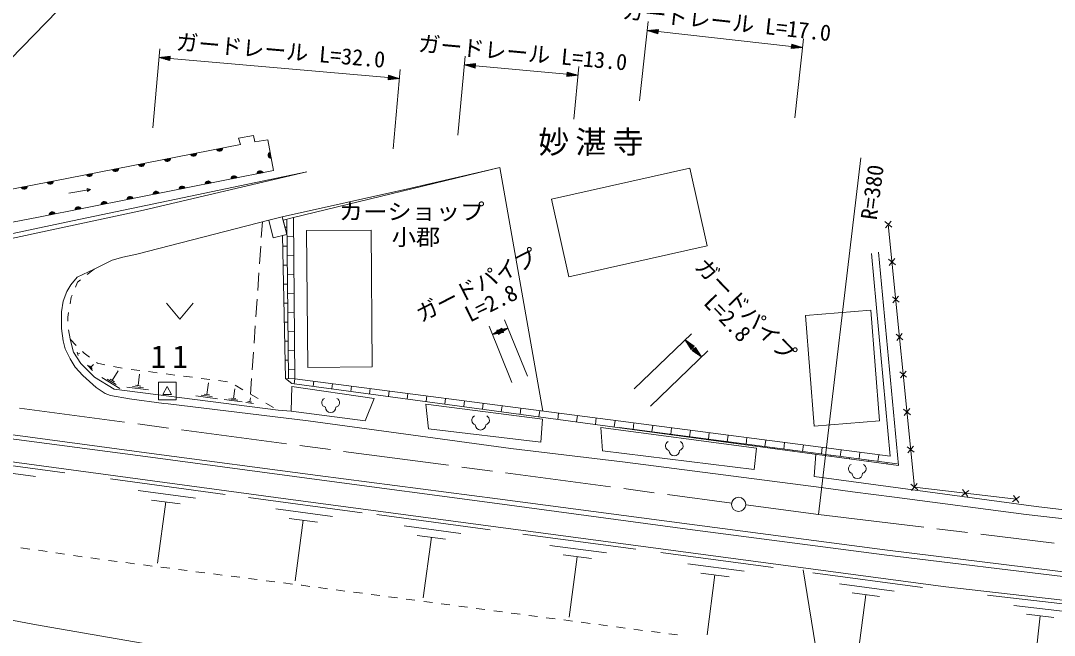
# Model space of a CAD drawing. Units: millimetres, scale not verified. Extents: x 40000 to 680000, y 20000 to 380000.
# Drawn here: x 189096 to 306121, y 251692 to 321226 of the extents above; entities that cross this region are included whole.
import ezdxf
from ezdxf.enums import TextEntityAlignment as Align

# ---------------------------------------------------------------- set-up
doc = ezdxf.new("R2010")
doc.units = ezdxf.units.MM
doc.header["$LTSCALE"] = 1000
doc.linetypes.add('CHAIN', pattern=[18.5, 12, -1.5, 3.5, -1.5])
for name, color, linetype, lineweight in [('M-BGD', 7, 'Continuous', 13), ('M-BMK', 2, 'CHAIN', 13), ('M-BMK-OTRS', 5, 'Continuous', 13), ('M-BMK-SRVR', 3, 'Continuous', 13), ('M-STR-HTXT', 7, 'Continuous', 13), ('M-STR-STRC', 7, 'Continuous', 13)]:
    doc.layers.add(name, color=color, linetype=linetype, lineweight=lineweight)
doc.layers.add('M-BMK-HTXT', color=7, linetype='Continuous')
doc.styles.add('ＭＳ ゴシック', font='')
doc.styles.get('ＭＳ ゴシック').set_extended_font_data('MS Gothic')

msp = doc.modelspace()

# ---------------------------------------------------------------- linework, layer by layer
at = {"layer": 'M-BGD'}
for p, q in [((217073, 307758), (217712, 304260)), ((243338, 304627), (248219, 277066)), ((194555, 301697), (197016, 302135)), ((196614, 302254), (197016, 302135)), ((196680, 301885), (196614, 302254)), ((197016, 302135), (196680, 301885)), ((216456, 298455), (216336, 296697)), ((219241, 298752), (219399, 280731)), ((219990, 298945), (220149, 280719)), ((286941, 298490), (287715, 297856)), ((287011, 297786), (287645, 298560)), ((219249, 297864), (219004, 297862)), ((220008, 296795), (219258, 296789)), ((216268, 295699), (216132, 293704)), ((219268, 295714), (218764, 295709)), ((286201, 295030), (288473, 270918)), ((220027, 294645), (219277, 294639)), ((287550, 271948), (285437, 294870)), ((287362, 294246), (288136, 293612)), ((287432, 293542), (288066, 294316)), ((197427, 293130), (196639, 292515)), ((216064, 292706), (215928, 290711)), ((219287, 293564), (218810, 293560)), ((195540, 291656), (195307, 291097)), ((195851, 291899), (195540, 291656)), ((219306, 291414), (218856, 291410)), ((220046, 292495), (219296, 292489)), ((220065, 290346), (219315, 290339)), ((194830, 289952), (194694, 289205)), ((194922, 290174), (194830, 289952)), ((205617, 289254), (207117, 287454)), ((207117, 287454), (208617, 289254)), ((215860, 289713), (215724, 287718)), ((219324, 289264), (218902, 289260)), ((287783, 290003), (288557, 289369)), ((287853, 289299), (288487, 290072)), ((194516, 288221), (194421, 287697)), ((220084, 288196), (219334, 288189)), ((194421, 287697), (194452, 287230)), ((215656, 286720), (215520, 284725)), ((219343, 287114), (218948, 287111)), ((194525, 286233), (194681, 285246)), ((220103, 286046), (219353, 286039)), ((288204, 285759), (288978, 285125)), ((288274, 285055), (288908, 285829)), ((194688, 285202), (195395, 284495)), ((219362, 284964), (218994, 284961)), ((195594, 283356), (195495, 283728)), ((195544, 283542), (195792, 283608)), ((196102, 283788), (196268, 283622)), ((196268, 283622), (196882, 283165)), ((215452, 283727), (215315, 281732)), ((220122, 283896), (219372, 283889)), ((197245, 281663), (196677, 282237)), ((197179, 281882), (196895, 282169)), ((197037, 282026), (197344, 282329)), ((197684, 282568), (197795, 282486)), ((197795, 282486), (198639, 282309)), ((199617, 282105), (200596, 281901)), ((219381, 282814), (219040, 282811)), ((199472, 280513), (200135, 281611)), ((201588, 281774), (202580, 281647)), ((202396, 279936), (202563, 281246)), ((203572, 281520), (204564, 281393)), ((205556, 281267), (206548, 281140)), ((207540, 281013), (208532, 280887)), ((220140, 281746), (219390, 281739)), ((288626, 281515), (289399, 280881)), ((288695, 280812), (289329, 281585)), ((200336, 279617), (198276, 280859)), ((199904, 280065), (198874, 280686)), ((199729, 280357), (199214, 280668)), ((203582, 279451), (201126, 279765)), ((202989, 279694), (201761, 279851)), ((202703, 279897), (202089, 279975)), ((209524, 280760), (210516, 280633)), ((210183, 278941), (210350, 280251)), ((211508, 280506), (212500, 280380)), ((213398, 279978), (214264, 279476)), ((215247, 280734), (215127, 278976)), ((220149, 280719), (220075, 280151)), ((220149, 280719), (287550, 271948)), ((222281, 280442), (222206, 279863)), ((224413, 280164), (224337, 279576)), ((226545, 279887), (226468, 279288)), ((211369, 278457), (208913, 278770)), ((210776, 278699), (209548, 278856)), ((210490, 278902), (209876, 278980)), ((213458, 278466), (212949, 278531)), ((213204, 278498), (213343, 279584)), ((215040, 278105), (215099, 278566)), ((215129, 278975), (215994, 278474)), ((228677, 279609), (228598, 279000)), ((230809, 279332), (230729, 278713)), ((232942, 279054), (232860, 278425)), ((235074, 278777), (234990, 278137)), ((214187, 278097), (212151, 278357)), ((213695, 278297), (212677, 278428)), ((215458, 277934), (214593, 278045)), ((215257, 278077), (214824, 278132)), ((216859, 277972), (217724, 277471)), ((237206, 278499), (237121, 277850)), ((239338, 278222), (239252, 277562)), ((241470, 277944), (241382, 277275)), ((243602, 277667), (243513, 276987)), ((245734, 277390), (245644, 276699)), ((219705, 277044), (218232, 277177)), ((247866, 277112), (247775, 276412)), ((249998, 276835), (249905, 276124)), ((252130, 276557), (252036, 275836)), ((254262, 276280), (254167, 275549)), ((289047, 277272), (289820, 276638)), ((289116, 276568), (289750, 277342)), ((256394, 276002), (256297, 275261)), ((256864, 275185), (288318, 271091)), ((257363, 275120), (257363, 275117)), ((258526, 275725), (258429, 274981)), ((260658, 275447), (260561, 274704)), ((262790, 275170), (262693, 274426)), ((259495, 274842), (259493, 274830)), ((261627, 274565), (261624, 274542)), ((263759, 274287), (263755, 274255)), ((264922, 274892), (264825, 274149)), ((265891, 274010), (265885, 273967)), ((267054, 274615), (266957, 273871)), ((269186, 274338), (269089, 273594)), ((271318, 274060), (271221, 273316)), ((268023, 273733), (268016, 273679)), ((270155, 273455), (270147, 273392)), ((272287, 273178), (272278, 273104)), ((273450, 273783), (273353, 273039)), ((274419, 272900), (274408, 272816)), ((275582, 273505), (275485, 272761)), ((277714, 273228), (277617, 272484)), ((279846, 272950), (279749, 272207)), ((281978, 272673), (281881, 271929)), ((289468, 273028), (290241, 272394)), ((289537, 272324), (290171, 273098)), ((181263, 271818), (194113, 270084)), ((276551, 272623), (276539, 272529)), ((278683, 272345), (278670, 272241)), ((280815, 272068), (280800, 271954)), ((282947, 271790), (282931, 271666)), ((284110, 272395), (284013, 271652)), ((285079, 271513), (285062, 271378)), ((286242, 272118), (286145, 271374)), ((184360, 270528), (190785, 269661)), ((287211, 271235), (287192, 271091)), ((288282, 271131), (288277, 271097)), ((199277, 269387), (212265, 267635)), ((202407, 268083), (208901, 267207)), ((289889, 268784), (290662, 268151)), ((289959, 268081), (290592, 268854)), ((295640, 267475), (296425, 268093)), ((296342, 267391), (295723, 268177)), ((203914, 266998), (207161, 266560)), ((214892, 267272), (227743, 265562)), ((301397, 266791), (302183, 267410)), ((302099, 266708), (301481, 267493)), ((205537, 266779), (204602, 259852)), ((217991, 265988), (224416, 265133)), ((219483, 264917), (222696, 264490)), ((221090, 264704), (220178, 257850)), ((229404, 265341), (242235, 263634)), ((232498, 264059), (238914, 263206)), ((233988, 262990), (237196, 262563)), ((235592, 262777), (234681, 255933)), ((245932, 263142), (258747, 261437)), ((190117, 261456), (189128, 261601)), ((192096, 261167), (191107, 261312)), ((194075, 260878), (193086, 261023)), ((249022, 261862), (255429, 261009)), ((261581, 261060), (274277, 259371)), ((196054, 260589), (195065, 260734)), ((198033, 260300), (197044, 260445)), ((200016, 260039), (199024, 260166)), ((202000, 259784), (201008, 259911)), ((250510, 260794), (253714, 260368)), ((252112, 260581), (251203, 253746)), ((203983, 259529), (202992, 259656)), ((205967, 259274), (204975, 259401)), ((207951, 259019), (206959, 259146)), ((209935, 258764), (208943, 258891)), ((211918, 258509), (210926, 258636)), ((264642, 259792), (270991, 258947)), ((266117, 258734), (269291, 258312)), ((278791, 258771), (291206, 257119)), ((213902, 258254), (212910, 258381)), ((215886, 257999), (214894, 258126)), ((217869, 257744), (216877, 257871)), ((219853, 257489), (218861, 257616)), ((267704, 258523), (266803, 251751)), ((281784, 257530), (287992, 256704)), ((220928, 257350), (220845, 257361)), ((221836, 257230), (220928, 257350)), ((223819, 256968), (222827, 257099)), ((225802, 256705), (224810, 256836)), ((227784, 256443), (226793, 256574)), ((229767, 256180), (228776, 256312)), ((283226, 256496), (286330, 256083)), ((284778, 256289), (283897, 249668)), ((231750, 255918), (230758, 256049)), ((233732, 255655), (232741, 255787)), ((235715, 255393), (234724, 255524)), ((237698, 255131), (236706, 255262)), ((298541, 256235), (310864, 254834)), ((239680, 254868), (238689, 254999)), ((241663, 254606), (240672, 254737)), ((243646, 254343), (242655, 254474)), ((245629, 254081), (244637, 254212)), ((247611, 253818), (246620, 253950)), ((301528, 255063), (307690, 254363)), ((302975, 254066), (306056, 253716)), ((249594, 253556), (248603, 253687)), ((251577, 253293), (250585, 253425)), ((253559, 253031), (252568, 253162)), ((255542, 252769), (254551, 252900)), ((304516, 253891), (303768, 247319)), ((257525, 252506), (256534, 252637)), ((259508, 252244), (258516, 252375)), ((261492, 251996), (260499, 252117)), ((263477, 251754), (262485, 251875))]:
    msp.add_line(p, q, dxfattribs=at)
for points in [[(154558, 275825), (219366, 267080), (293833, 257173), (321319, 254048), (336376, 252858), (350509, 252432), (365105, 252521), (384991, 253497), (403883, 255415), (425900, 258771), (442164, 262127), (462921, 267666), (481653, 273437), (498840, 280255), (516596, 288068), (534174, 297016), (548343, 304829), (560310, 311966)], [(163924, 294349), (166816, 298045), (194523, 303425), (213966, 307207), (213771, 307935), (215440, 308237), (215617, 307527), (217073, 307758)], [(218711, 299025), (232916, 302212), (243338, 304627), (219990, 298945), (218808, 298641)], [(203011, 299785), (221499, 304113), (194945, 298565), (166660, 292572), (162408, 292474), (160934, 292821), (160384, 293282), (159638, 294494), (158950, 296223)], [(217712, 304260), (191132, 298995), (168139, 294583), (166660, 292572)], [(157409, 295937), (158395, 293554), (158819, 292707), (159073, 292368), (159496, 292114), (160348, 291833), (161782, 291606), (165666, 291833), (177107, 294231), (203011, 299785)], [(197427, 293130), (199459, 294146), (200644, 294485), (202253, 294824), (217193, 298643)], [(220149, 280719), (219084, 280737), (218739, 296908), (219214, 297027), (218808, 298641)], [(301790, 267100), (290275, 268468), (287328, 298173)], [(70562, 292917), (75518, 291585), (84605, 289424), (94081, 287423), (104763, 285374), (114072, 283815), (147516, 279378), (156523, 278154), (165127, 276950), (203788, 271834), (222631, 269335), (243025, 266611), (264583, 263694), (286851, 260804), (308637, 258154)], [(218232, 277177), (199677, 279547), (197440, 280897), (195913, 282441), (195078, 283737), (194688, 285202)], [(288473, 270918), (219812, 280186), (219084, 280737)], [(279134, 272179), (278938, 269657), (304063, 266266), (310703, 265485), (323310, 264277), (342770, 262910), (351754, 262608), (362408, 262573), (366660, 262662)], [(168108, 256965), (169063, 256808), (173381, 255962), (183118, 254353), (190653, 252914), (219609, 247918), (247634, 243262), (265414, 240468)]]:
    msp.add_lwpolyline(points, dxfattribs=at)
for points in [[(251151, 292260), (266811, 295740), (264858, 304531), (249197, 301051)], [(217193, 298643), (218711, 299025), (219214, 297027), (217695, 296645)], [(221463, 297480), (221588, 281997), (228885, 282056), (228761, 297539)], [(285348, 288460), (286343, 275960), (278937, 275371), (277943, 287871)], [(219794, 279831), (229116, 278500), (228104, 275943), (219705, 277044)], [(234958, 277843), (248168, 276138), (247973, 273528), (235277, 275037)], [(254791, 275215), (272404, 272853), (272120, 270438), (254986, 272569)]]:
    msp.add_lwpolyline(points, close=True, dxfattribs=at)
for centre, radius, start, end in [((211596, 306801), 354, 199.80515, 2.21033), ((211596, 306801), 283, 202.02919, 359.98629), ((211596, 306801), 212, 205.77552, 356.23997), ((211596, 306801), 142, 213.48725, 348.52824), ((211596, 306801), 100, 223.80491, 338.21057), ((205707, 305656), 354, 199.80515, 2.21033), ((205707, 305656), 283, 202.02919, 359.98629), ((205707, 305656), 212, 205.77552, 356.23997), ((205707, 305656), 142, 213.48725, 348.52824), ((205707, 305656), 100, 223.80491, 338.21057), ((208652, 306229), 354, 199.80515, 2.21033), ((208652, 306229), 283, 202.02919, 359.98629), ((208652, 306229), 212, 205.77552, 356.23997), ((208652, 306229), 142, 213.48725, 348.52824), ((208652, 306229), 100, 223.80491, 338.21057), ((217446, 306018), 354, 109.15344, 271.55862), ((217446, 306018), 283, 111.37748, 269.33458), ((217446, 306018), 212, 115.1238, 265.58825), ((217446, 306018), 142, 122.83553, 257.87652), ((217446, 306018), 100, 133.15319, 247.55886), ((199817, 304510), 354, 199.80515, 2.21033), ((199817, 304510), 283, 202.02919, 359.98629), ((199817, 304510), 212, 205.77552, 356.23997), ((199817, 304510), 142, 213.48725, 348.52824), ((199817, 304510), 100, 223.80491, 338.21057), ((202762, 305083), 354, 199.80515, 2.21033), ((202762, 305083), 283, 202.02919, 359.98629), ((202762, 305083), 212, 205.77552, 356.23997), ((202762, 305083), 142, 213.48725, 348.52824), ((202762, 305083), 100, 223.80491, 338.21057), ((196872, 303937), 354, 199.80515, 2.21033), ((196872, 303937), 283, 202.02919, 359.98629), ((196872, 303937), 212, 205.77552, 356.23997), ((196872, 303937), 142, 213.48725, 348.52824), ((196872, 303937), 100, 223.80491, 338.21057), ((213261, 303323), 354, 20.00058, 182.40576), ((213261, 303323), 283, 22.22462, 180.18172), ((213261, 303323), 212, 25.97094, 176.43539), ((213261, 303323), 142, 33.68267, 168.72366), ((213261, 303323), 100, 44.00034, 158.406), ((216204, 303906), 354, 20.00058, 182.40576), ((216204, 303906), 283, 22.22462, 180.18172), ((216204, 303906), 212, 25.97094, 176.43539), ((216204, 303906), 142, 33.68267, 168.72366), ((216204, 303906), 100, 44.00034, 158.406), ((189494, 302504), 354, 199.78572, 2.1909), ((189494, 302504), 283, 202.00976, 359.96686), ((189494, 302504), 212, 205.75608, 356.22053), ((189494, 302504), 142, 213.46781, 348.5088), ((189494, 302504), 100, 223.78548, 338.19114), ((192439, 303076), 354, 199.78572, 2.1909), ((192439, 303076), 283, 202.00976, 359.96686), ((192439, 303076), 212, 205.75608, 356.22053), ((192439, 303076), 142, 213.46781, 348.5088), ((192439, 303076), 100, 223.78548, 338.19114), ((204433, 301574), 354, 20.00058, 182.40576), ((207376, 302157), 354, 20.00058, 182.40576), ((207376, 302157), 283, 22.22462, 180.18172), ((207376, 302157), 212, 25.97094, 176.43539), ((207376, 302157), 142, 33.68267, 168.72366), ((207376, 302157), 100, 44.00034, 158.406), ((210318, 302740), 354, 20.00058, 182.40576), ((210318, 302740), 283, 22.22462, 180.18172), ((210318, 302740), 212, 25.97094, 176.43539), ((210318, 302740), 142, 33.68267, 168.72366), ((210318, 302740), 100, 44.00034, 158.406), ((198547, 300409), 354, 20.00058, 182.40576), ((201490, 300991), 354, 20.00058, 182.40576), ((201490, 300991), 283, 22.22462, 180.18172), ((201490, 300991), 212, 25.97094, 176.43539), ((201490, 300991), 142, 33.68267, 168.72366), ((201490, 300991), 100, 44.00034, 158.406), ((204433, 301574), 283, 22.22462, 180.18172), ((204433, 301574), 212, 25.97094, 176.43539), ((204433, 301574), 142, 33.68267, 168.72366), ((204433, 301574), 100, 44.00034, 158.406), ((192661, 299243), 354, 20.00058, 182.40576), ((195604, 299826), 354, 20.00058, 182.40576), ((195604, 299826), 283, 22.22462, 180.18172), ((195604, 299826), 212, 25.97094, 176.43539), ((195604, 299826), 142, 33.68267, 168.72366), ((195604, 299826), 100, 44.00034, 158.406), ((198547, 300409), 283, 22.22462, 180.18172), ((198547, 300409), 212, 25.97094, 176.43539), ((198547, 300409), 142, 33.68267, 168.72366), ((198547, 300409), 100, 44.00034, 158.406), ((192661, 299243), 283, 22.22462, 180.18172), ((192661, 299243), 212, 25.97094, 176.43539), ((192661, 299243), 142, 33.68267, 168.72366), ((192661, 299243), 100, 44.00034, 158.406), ((223725, 278019), 536, 116.08703, 255.33416), ((224189, 277501), 600, 180, 360), ((224653, 278019), 536, 284.66584, 63.91297), ((240699, 276030), 536, 116.08703, 255.33416), ((241628, 276030), 536, 284.66584, 63.91297), ((241163, 275512), 600, 180, 360), ((262627, 273119), 536, 116.08703, 255.33416), ((263556, 273119), 536, 284.66584, 63.91297), ((263091, 272600), 600, 180, 360), ((283348, 270544), 536, 116.08703, 255.33416), ((284277, 270544), 536, 284.66584, 63.91297), ((283812, 270025), 600, 180, 360)]:
    msp.add_arc(centre, radius, start, end, dxfattribs=at)
at = {"layer": 'M-BMK'}
for p, q in [((170630, 279825), (269594, 266657)), ((271177, 266447), (279417, 265354)), ((279417, 265354), (306121, 262127))]:
    msp.add_line(p, q, dxfattribs=at)
at = {"layer": 'M-BMK-OTRS'}
for points in [[(70694, 293402), (75752, 292094), (84757, 289959), (94123, 287939), (104805, 285891), (114283, 284213), (147557, 279895), (156565, 278671), (165169, 277467), (203906, 272270), (222742, 269762), (243066, 267128), (264821, 264259), (286919, 261380), (308679, 258671), (320701, 257316), (328829, 256554), (338227, 255962), (346609, 255623), (351859, 255538), (359733, 255538), (367610, 255678)], [(197427, 293130), (195492, 292207), (194782, 291353), (194338, 290572), (193912, 289500), (193699, 288281), (193708, 286390), (193903, 285008), (194147, 284091), (194682, 282958), (195275, 282027), (196122, 281096), (197646, 279741), (198662, 279064), (199254, 278810), (201418, 278451), (205285, 277936), (205809, 277890), (221641, 275943), (244586, 272810), (257540, 271286), (279723, 268408), (283254, 267909), (288020, 267307), (302921, 265360), (313251, 264174)]]:
    msp.add_lwpolyline(points, dxfattribs=at)
at = {"layer": 'M-BMK-SRVR'}
for p, q in [((279417, 265354), (284198, 305699)), ((204687, 278334), (204687, 280334)), ((204687, 280334), (206687, 280334)), ((205687, 279834), (205187, 278934)), ((206187, 278934), (205687, 279834)), ((206687, 280334), (206687, 278334)), ((205187, 278934), (206187, 278934)), ((206687, 278334), (204687, 278334))]:
    msp.add_line(p, q, dxfattribs=at)
msp.add_circle((270379, 266504), 800, dxfattribs=at)
at = {"layer": 'M-STR-HTXT'}
for p, q in [((167332, 295671), (198762, 328034)), ((259158, 312172), (260144, 321118)), ((260035, 320124), (261305, 320235)), ((260035, 320124), (261250, 319738)), ((260035, 320124), (261277, 319987)), ((261272, 319937), (260278, 320047)), ((261283, 320037), (260289, 320146)), ((260521, 319970), (261266, 319888)), ((260543, 320168), (261288, 320086)), ((261261, 319838), (260764, 319893)), ((261294, 320136), (260797, 320191)), ((261007, 319816), (261255, 319788)), ((261051, 320213), (261299, 320186)), ((261250, 319738), (261305, 320235)), ((261277, 319987), (276373, 318323)), ((276400, 318572), (276346, 318075)), ((277615, 318186), (276373, 318323)), ((276378, 318373), (277372, 318263)), ((277129, 318341), (276384, 318423)), ((276389, 318472), (276886, 318418)), ((276643, 318495), (276395, 318522)), ((277615, 318186), (276400, 318572)), ((276739, 310235), (277725, 319180)), ((204075, 309091), (204855, 318057)), ((204769, 317061), (206036, 317201)), ((206027, 317102), (205529, 317145)), ((205782, 317173), (206031, 317152)), ((205992, 316703), (206036, 317201)), ((238600, 308265), (239426, 317227)), ((277615, 318186), (276346, 318075)), ((276600, 318097), (276351, 318125)), ((276357, 318174), (276854, 318119)), ((277108, 318142), (276362, 318224)), ((276368, 318274), (277361, 318164)), ((204769, 317061), (205992, 316703)), ((204769, 317061), (206014, 316952)), ((206010, 316903), (205013, 316989)), ((206018, 317002), (205022, 317089)), ((205258, 316918), (206005, 316853)), ((205275, 317117), (206023, 317052)), ((206001, 316803), (205503, 316846)), ((205748, 316775), (205997, 316753)), ((206014, 316952), (230720, 314801)), ((239335, 316231), (240602, 316365)), ((239335, 316231), (240556, 315867)), ((239335, 316231), (240579, 316116)), ((240575, 316067), (239579, 316158)), ((240584, 316166), (239588, 316258)), ((239823, 316086), (240570, 316017)), ((239842, 316285), (240588, 316216)), ((240566, 315967), (240068, 316013)), ((240593, 316266), (240095, 316312)), ((240349, 316338), (240598, 316315)), ((240556, 315867), (240602, 316365)), ((240579, 316116), (250934, 315162)), ((251721, 310071), (252271, 316043)), ((230741, 315050), (230698, 314552)), ((231965, 314693), (230720, 314801)), ((230724, 314851), (231720, 314764)), ((231475, 314836), (230728, 314901)), ((230733, 314951), (231231, 314907)), ((230986, 314979), (230737, 315000)), ((231965, 314693), (230741, 315050)), ((231271, 306723), (232052, 315689)), ((240312, 315940), (240561, 315917)), ((250957, 315411), (250912, 314913)), ((252179, 315047), (250912, 314913)), ((251165, 314940), (250916, 314963)), ((250921, 315012), (251419, 314967)), ((251672, 314993), (250925, 315062)), ((250930, 315112), (251926, 315020)), ((252179, 315047), (250934, 315162)), ((250939, 315212), (251935, 315120)), ((251691, 315192), (250944, 315261)), ((250948, 315311), (251446, 315265)), ((251202, 315338), (250953, 315361)), ((252179, 315047), (250957, 315411)), ((231965, 314693), (230698, 314552)), ((230951, 314580), (230702, 314602)), ((230707, 314652), (231205, 314608)), ((231458, 314637), (230711, 314702)), ((230715, 314751), (231711, 314665)), ((246478, 281001), (243880, 287367)), ((244720, 280283), (242121, 286650)), ((242499, 285724), (243562, 286427)), ((242499, 285724), (243657, 286196)), ((242499, 285724), (243751, 285965)), ((243638, 286242), (242712, 285864)), ((243676, 286150), (242750, 285772)), ((242924, 286005), (243619, 286289)), ((243000, 285820), (243694, 286103)), ((244257, 286441), (243006, 286200)), ((243006, 286200), (243195, 285737)), ((243256, 286249), (243025, 286154)), ((243043, 286108), (243506, 286297)), ((243757, 286345), (243062, 286061)), ((243081, 286015), (244007, 286393)), ((244257, 286441), (243100, 285969)), ((243119, 285923), (244045, 286300)), ((243600, 286335), (243137, 286146)), ((243832, 286160), (243138, 285876)), ((243157, 285830), (243620, 286019)), ((243407, 285878), (243176, 285784)), ((244257, 286441), (243195, 285737)), ((243713, 286057), (243250, 285868)), ((243350, 286287), (243581, 286381)), ((243501, 285916), (243732, 286011)), ((243751, 285965), (243562, 286427)), ((258550, 279567), (265033, 285810)), ((264313, 285116), (265000, 284043)), ((264313, 285116), (265360, 284390)), ((264313, 285116), (265180, 284216)), ((265144, 284181), (264450, 284902)), ((265216, 284251), (264522, 284971)), ((264588, 284687), (265108, 284147)), ((265072, 284112), (264725, 284472)), ((264732, 284826), (265252, 284285)), ((265288, 284320), (264941, 284680)), ((265000, 284043), (265360, 284390)), ((265150, 284535), (265324, 284355)), ((260416, 277630), (266899, 283873)), ((264862, 284257), (265036, 284077)), ((265492, 284253), (265131, 283906)), ((266178, 283179), (265131, 283906)), ((265341, 283761), (265167, 283941)), ((265311, 284079), (265180, 284216)), ((265203, 283975), (265550, 283615)), ((265760, 283470), (265239, 284010)), ((265275, 284045), (265969, 283324)), ((266178, 283179), (265311, 284079)), ((265347, 284114), (266041, 283394)), ((265904, 283609), (265383, 284149)), ((265419, 284183), (265766, 283823)), ((265629, 284038), (265455, 284218)), ((266178, 283179), (265492, 284253))]:
    msp.add_line(p, q, dxfattribs=at)
at = {"layer": 'M-STR-STRC'}
msp.add_line((277699, 259091), (279847, 245792), dxfattribs=at)

# ---------------------------------------------------------------- texts
at = {"layer": 'M-BGD', "style": 'ＭＳ ゴシック', "width": 1.1}
for s, p in [('カーショップ', (233361, 298161)), ('小郡', (233851, 295276))]:
    msp.add_text(s, height=1833, dxfattribs=at).set_placement(p, align=Align.BOTTOM_CENTER)
at = {"layer": 'M-BGD', "insert": (203831, 281944), "char_height": 2566, "attachment_point": 7, "style": 'ＭＳ ゴシック'}
msp.add_mtext('\\T1.4;11', dxfattribs=at)
at = {"layer": 'M-BMK-HTXT', "insert": (254002, 305930), "char_height": 2566, "attachment_point": 8, "style": 'ＭＳ ゴシック'}
msp.add_mtext('\\T1.2;妙湛寺', dxfattribs=at)
at = {"layer": 'M-BMK-SRVR', "style": 'ＭＳ ゴシック'}
msp.add_text('R=380', height=1833, rotation=82.428, dxfattribs=at).set_placement((285095, 298733), align=Align.MIDDLE_LEFT)
at = {"layer": 'M-STR-HTXT', "style": 'ＭＳ ゴシック'}
for s, rotation, p in [('ガードレール L=17.0', 353.711, (268880, 319652)), ('ガードレール L=32.0', 355.024, (218410, 316375)), ('ガードレール L=13.0', 354.733, (245803, 316137)), ('ガードパイプ', 27.129, (241363, 290000)), ('ガードパイプ', 313.919, (270107, 287544)), ('L=2.8', 26.398, (243000, 287957)), ('L=2.8', 313.919, (268062, 286576))]:
    msp.add_text(s, height=1833, rotation=rotation, dxfattribs=at).set_placement(p, align=Align.BOTTOM_CENTER)

doc.saveas('drawing.dxf')
